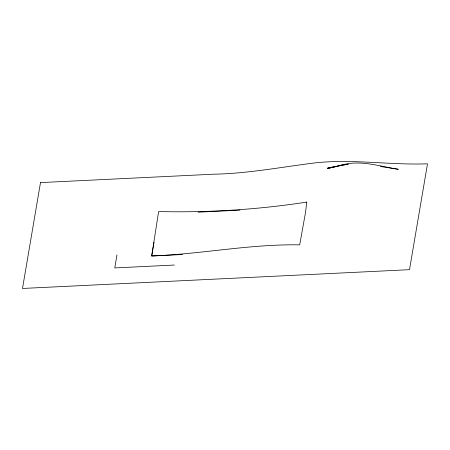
<?xml version="1.0" encoding="UTF-8"?>
<svg xmlns="http://www.w3.org/2000/svg" width="450" height="450" viewBox="0 0 450 450"><rect width="100%" height="100%" fill="white"/><g stroke="black" fill="none" stroke-linecap="round" stroke-linejoin="round"><path stroke-width="0.67" d="M116.989 254.841L114.761 267.93L174.341 265.039M154.041 242.269L151.706 256.011L182.492 254.514M336.448 166.517L327.797 167.946L348.294 164.194L340.965 165.268L327.375 168.604L341.443 165.195L340.965 165.268C360.18 159.48 379.356 166.331 398.278 169.273L382.449 166.804M198.011 212.192L239.991 210.156M382.376 166.748L380.694 166.556L381.864 166.725M306.748 202.089L305.741 210.78A151.886 13.725 87.2 0 1 305.432 212.94L299.694 244.868C250.042 243.945 201.195 254.211 151.701 255.943L158.614 211.562C208.131 212.692 257.788 209.683 306.748 202.089M40.494 182.599L22.5 288.461L409.506 269.679L427.5 163.817C390.448 165.201 353.402 158.951 316.373 162.737C282.043 166.899 247.967 173.638 213.266 174.212L40.494 182.599"/></g></svg>
